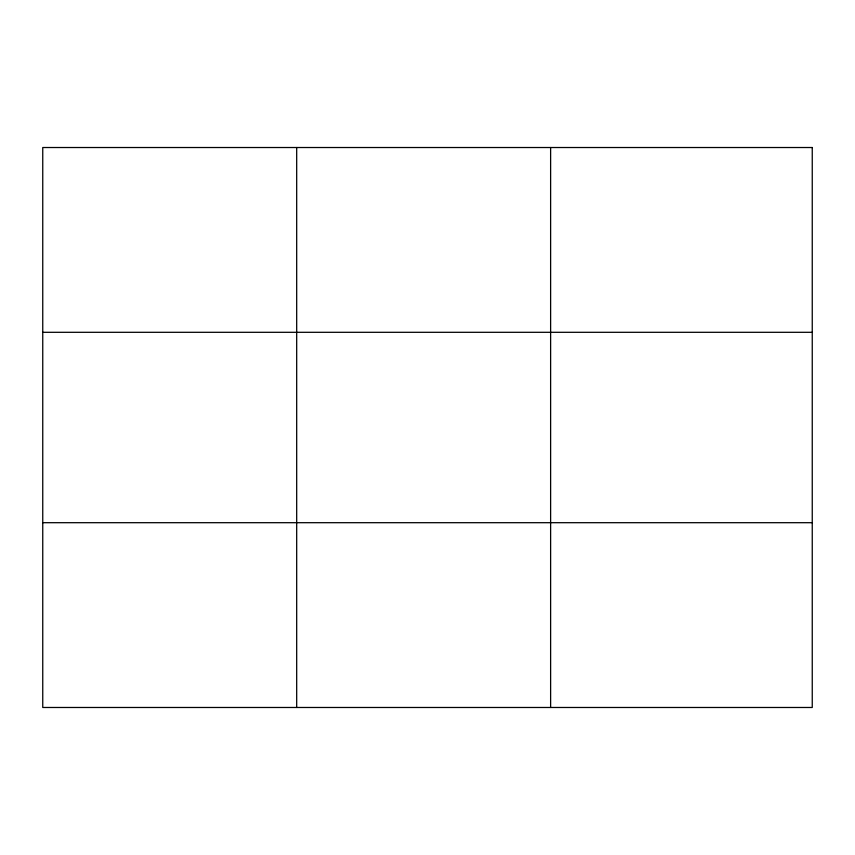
<?xml version="1.0" encoding="UTF-8"?>
<svg xmlns="http://www.w3.org/2000/svg" width="855" height="855" viewBox="0 0 855 855"><rect width="100%" height="100%" fill="white"/><g stroke="black" fill="none" stroke-linecap="round" stroke-linejoin="round"><path stroke-width="1.28" d="M296.685 707.48L296.685 147.52M550.62 707.48L550.62 147.52M42.75 332.306L812.25 332.306M42.75 522.694L812.25 522.694M812.25 147.52L812.25 707.48L42.75 707.48L42.75 147.52L812.25 147.52"/></g></svg>
